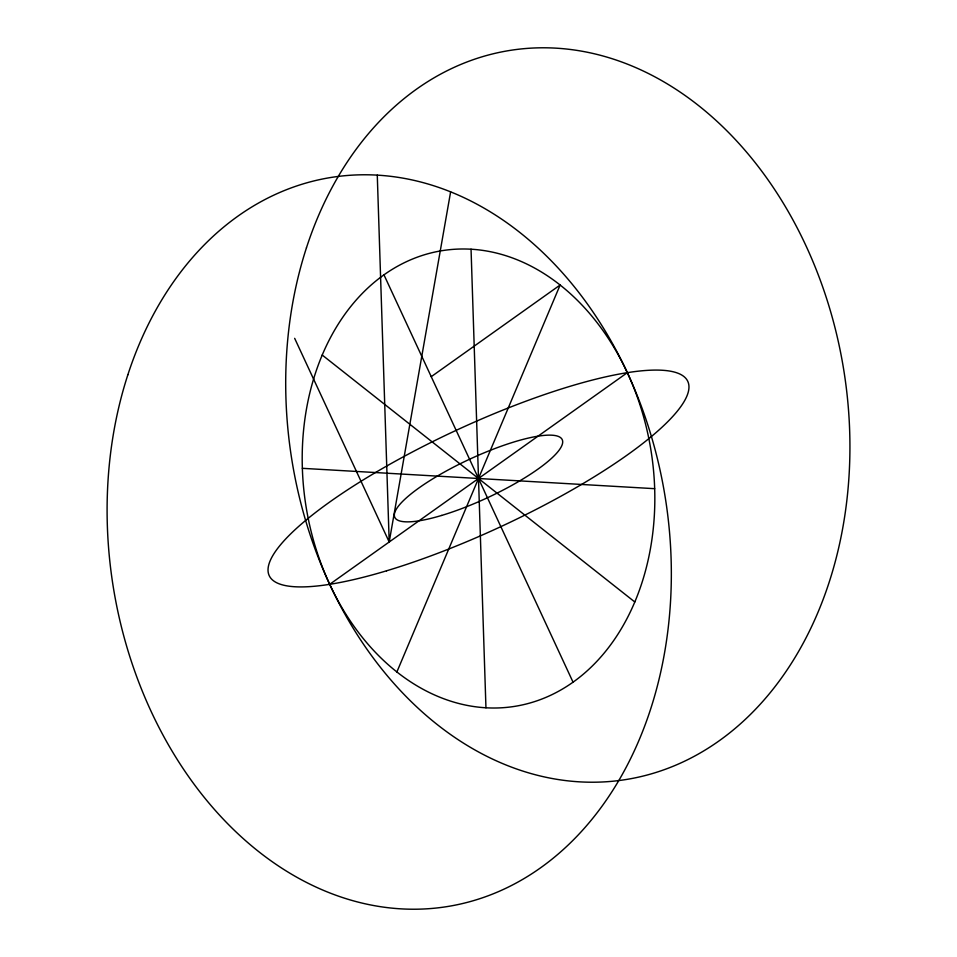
<?xml version="1.0" encoding="UTF-8"?>
<svg xmlns="http://www.w3.org/2000/svg" width="957" height="957" viewBox="0 0 957 957"><rect width="100%" height="100%" fill="white"/><g stroke="black" fill="none" stroke-linecap="round" stroke-linejoin="round"><path stroke-width="1.44" d="M294.66 338.335L389.2 541.997L450.627 191.843M396.88 671.981L560.12 285.019L431.236 376.675M329.663 584.332L627.337 372.668M302.34 468.32L654.66 488.68M322.21 355.035L634.79 601.965M383.96 274.838L573.04 682.162M471.047 249.203L485.953 707.797M377.273 175.131L389.2 541.997M441.703 515.428A92.291 21.233 -24.9 0 0 562.477 440.34A92.291 21.233 -24.9 0 0 431.32 479.732A92.291 21.233 -24.9 0 0 441.703 515.428M313.633 378.888A230.721 174.736 81 0 0 506.815 707.379A230.721 174.736 81 0 0 615.052 349.233A230.721 174.736 81 0 0 313.633 378.888M386.52 570.815A230.721 53.078 -24.9 0 0 688.43 383.111A230.721 53.078 -24.9 0 0 360.55 481.574A230.721 53.078 -24.9 0 0 386.52 570.815M306.455 247.791A369.151 279.588 81 0 0 606.463 781.749A369.151 279.588 81 0 0 790.47 215.457A369.151 279.588 81 0 0 306.455 247.791M127.855 374.785A369.151 279.588 81 0 0 427.863 908.755A369.151 279.588 81 0 0 611.882 342.462A369.151 279.588 81 0 0 127.855 374.785"/></g></svg>
